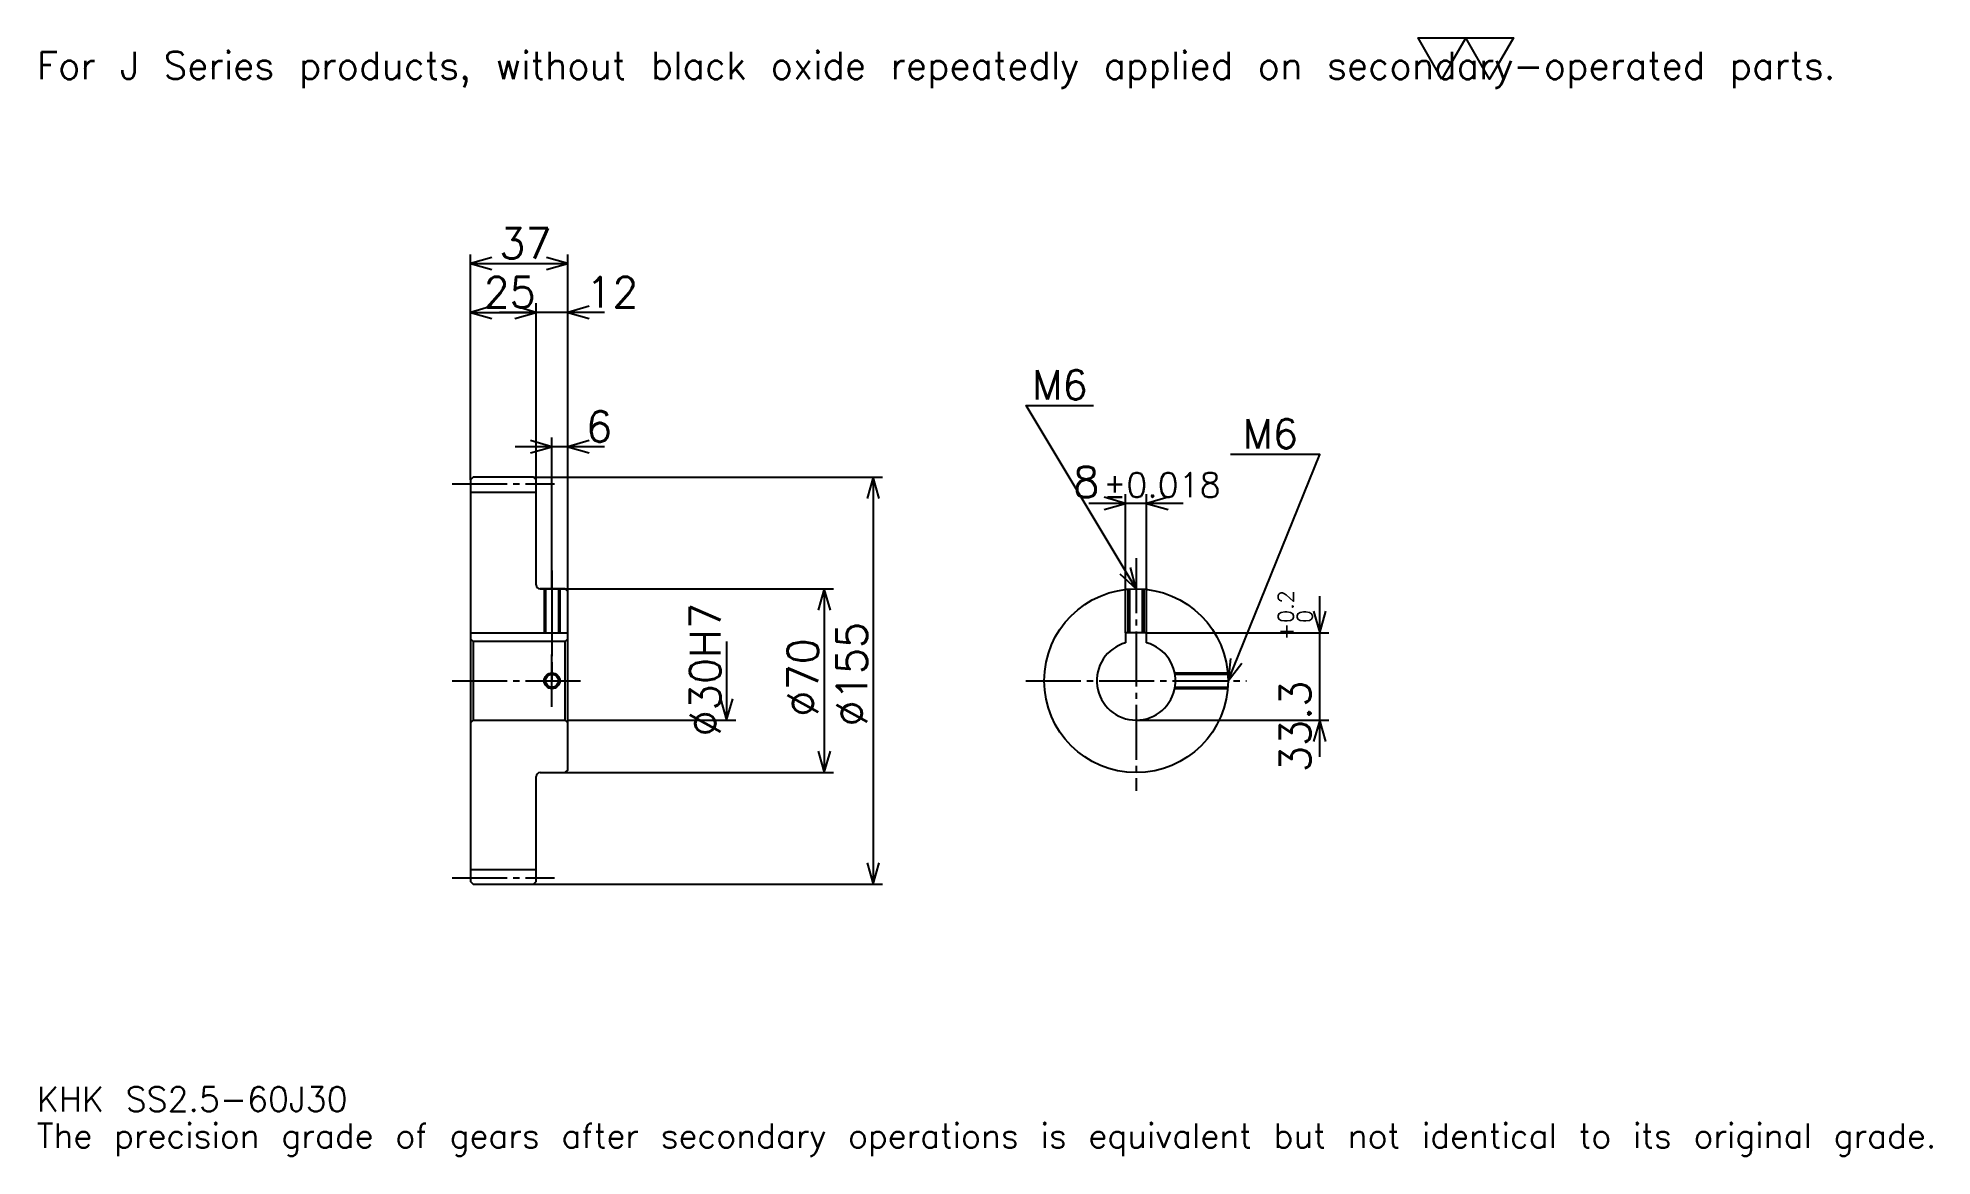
# Model space of a CAD drawing. Extents: x 24 to 745, y 9 to 434.
import ezdxf

# ---------------------------------------------------------------- set-up
doc = ezdxf.new("R2010")
doc.units = 0
doc.linetypes.add('DASHDOT', pattern=[27.913044, 20.934783, -2.326087, 2.326087, -2.326087])
doc.layers.get('0').update_dxf_attribs({"linetype": 'CONTINUOUS'})
doc.layers.add('DASHDOT', color=6, linetype='DASHDOT')
doc.styles.add('KANJI', font='TXT', dxfattribs={"bigfont": 'BIGFONT'})

msp = doc.modelspace()

# ---------------------------------------------------------------- linework, layer by layer
at = {"color": 5}
for p, q in [((188.413055, 267.07608), (188.413055, 351.978271)), ((188.413055, 348.489136), (225.413055, 348.489136)), ((225.413055, 267.07608), (225.413055, 351.978271)), ((213.413055, 267.07608), (213.413055, 333.369568)), ((188.413055, 329.880432), (213.413055, 329.880432)), ((239.369568, 329.880432), (199.456528, 329.880432)), ((219.413055, 267.07608), (219.413055, 282.195648)), ((239.369568, 278.706512), (205.456528, 278.706512)), ((188.413055, 266.07608), (188.413055, 267.07608)), ((212.413055, 267.07608), (225.413055, 267.07608)), ((213.413055, 266.07608), (213.413055, 267.07608)), ((219.413055, 224.57608), (219.413055, 267.07608)), ((219.413055, 224.57608), (219.413055, 267.07608)), ((225.413055, 267.07608), (345.206543, 267.07608)), ((225.413055, 223.57608), (225.413055, 267.07608)), ((341.717407, 267.07608), (341.717407, 112.07608)), ((437.847839, 207.876083), (437.847839, 260.630432)), ((445.847839, 207.876083), (445.847839, 260.630432)), ((459.804352, 257.141296), (423.891296, 257.141296)), ((214.913055, 224.57608), (225.413055, 224.57608)), ((225.413055, 224.57608), (326.597839, 224.57608)), ((323.108704, 224.57608), (323.108704, 154.57608)), ((511.739136, 160.619553), (511.739136, 221.832596)), ((285.891296, 204.57608), (285.891296, 174.57608)), ((445.847839, 207.876083), (515.228271, 207.876083)), ((225.413055, 174.57608), (289.380432, 174.57608)), ((441.847839, 174.57608), (515.228271, 174.57608)), ((214.913055, 154.57608), (225.413055, 154.57608)), ((225.413055, 154.57608), (326.597839, 154.57608)), ((212.413055, 112.07608), (225.413055, 112.07608)), ((225.413055, 112.07608), (345.206543, 112.07608))]:
    msp.add_line(p, q, dxfattribs=at)
at = {"color": 4}
for p, q in [((188.413055, 261.45108), (213.413055, 261.45108)), ((188.413055, 207.876083), (225.413055, 207.876083)), ((189.413055, 204.57608), (189.413055, 174.57608)), ((224.413055, 204.57608), (225.413055, 205.57608)), ((224.413055, 174.57608), (225.413055, 173.57608)), ((188.413055, 117.70108), (213.413055, 117.70108))]:
    msp.add_line(p, q, dxfattribs=at)
at = {"color": 7}
msp.add_lwpolyline([(558.260864, 418.695648), (549.189148, 434.419983), (585.476074, 434.419983), (576.404358, 418.695648), (567.332581, 434.419983), (558.260864, 418.695648)], dxfattribs=at)
at = {"color": 5}
for points in [[(196.554352, 350.815186), (188.413055, 348.489136), (196.554352, 346.163025)], [(217.271759, 346.163025), (225.413055, 348.489136), (217.271759, 350.815186)], [(196.554352, 332.206512), (188.413055, 329.880432), (196.554352, 327.554352)], [(205.271759, 327.554352), (213.413055, 329.880432), (205.271759, 332.206512)], [(205.271759, 327.554352), (213.413055, 329.880432), (205.271759, 332.206512)], [(233.554352, 332.206512), (225.413055, 329.880432), (233.554352, 327.554352)], [(441.847839, 224.57608), (399.978271, 294.358704), (425.565247, 294.358704)], [(211.271759, 276.380432), (219.413055, 278.706512), (211.271759, 281.032593)], [(233.554352, 281.032593), (225.413055, 278.706512), (233.554352, 276.380432)], [(476.847839, 189.57608), (511.739136, 275.75), (477.778259, 275.75)], [(344.043488, 258.934784), (341.717407, 267.07608), (339.391327, 258.934784)], [(429.706543, 254.815216), (437.847839, 257.141296), (429.706543, 259.467377)], [(453.989136, 259.467377), (445.847839, 257.141296), (453.989136, 254.815216)], [(435.664551, 230.360428), (441.847839, 224.57608), (439.653778, 232.753952)], [(325.434784, 216.434784), (323.108704, 224.57608), (320.782623, 216.434784)], [(509.413055, 216.01738), (511.739136, 207.876083), (514.065186, 216.01738)], [(477.747192, 197.99527), (476.847839, 189.57608), (482.059326, 196.249313)], [(283.565216, 182.717377), (285.891296, 174.57608), (288.217407, 182.717377)], [(514.065186, 166.434784), (511.739136, 174.57608), (509.413055, 166.434784)], [(320.782623, 162.717377), (323.108704, 154.57608), (325.434784, 162.717377)], [(339.391327, 120.217384), (341.717407, 112.07608), (344.043488, 120.217384)]]:
    msp.add_lwpolyline(points, dxfattribs=at)
at = {"color": 4}
for points in [[(213.413055, 226.07608), (213.413055, 266.07608), (212.413055, 267.07608), (189.413055, 267.07608), (188.413055, 266.07608), (188.413055, 173.57608)], [(214.913055, 154.57608), (224.413055, 154.57608), (225.413055, 155.57608), (225.413055, 223.57608), (224.413055, 224.57608), (214.913055, 224.57608)], [(216.413055, 224.57608), (216.413055, 207.876083)], [(216.953064, 224.57608), (216.953064, 207.876083)], [(221.873047, 224.57608), (221.873047, 207.876083)], [(222.413055, 224.57608), (222.413055, 207.876083)], [(438.847839, 207.876083), (438.847839, 224.447266)], [(439.387817, 207.876083), (439.387817, 224.489517)], [(444.307861, 207.876083), (444.307861, 224.489517)], [(444.847839, 207.876083), (444.847839, 224.447266)], [(188.413055, 173.57608), (189.413055, 174.57608), (224.413055, 174.57608), (224.413055, 204.57608), (189.413055, 204.57608), (188.413055, 205.57608)], [(445.847839, 204.032913), (445.847839, 207.876083), (437.847839, 207.876083), (437.847839, 204.032913)], [(456.544769, 192.57608), (476.719025, 192.57608)], [(456.644745, 192.036087), (476.761292, 192.036087)], [(456.544769, 186.57608), (476.719025, 186.57608)], [(456.644745, 187.116074), (476.761292, 187.116074)], [(188.413055, 173.57608), (188.413055, 113.07608), (189.413055, 112.07608), (212.413055, 112.07608), (213.413055, 113.07608), (213.413055, 153.07608)]]:
    msp.add_lwpolyline(points, dxfattribs=at)
for centre, radius in [((441.847839, 189.57608), 35), ((219.413055, 189.57608), 2.46)]:
    msp.add_circle(centre, radius, dxfattribs=at)
at = {"color": 7}
msp.add_circle((219.413055, 189.57608), 3, dxfattribs=at)
at = {"color": 4}
for centre, radius, start, end in [((214.913055, 226.07608), 1.5, 180, 270), ((441.847839, 189.57608), 15, 105.466010323, 74.533989677), ((214.913055, 153.07608), 1.5, 90, 180)]:
    msp.add_arc(centre, radius, start, end, dxfattribs=at)
at = {"layer": 'DASHDOT', "color": 7}
for p, q in [((181.434799, 264.57608), (220.391312, 264.57608)), ((441.847839, 236.206512), (441.847839, 147.597824)), ((219.413055, 224.57608), (219.413055, 189.57608)), ((181.434799, 189.57608), (232.391312, 189.57608)), ((399.869568, 189.57608), (483.826111, 189.57608)), ((181.434799, 114.57608), (220.391312, 114.57608))]:
    msp.add_line(p, q, dxfattribs=at)
for points in [[(219.413055, 231.554337), (219.413055, 200.897827)], [(219.413055, 179.597824), (219.413055, 199.554337)], [(209.434799, 189.57608), (229.391312, 189.57608)]]:
    msp.add_lwpolyline(points, dxfattribs=at)

# ---------------------------------------------------------------- texts
at = {"color": 7, "style": 'KANJI'}
for s, height, p in [('For J Series products, without black oxide repeatedly applied on secondary-operated parts.', 10.467391, (23.26087, 418.695648)), ('37', 11.630435, (199.353271, 350.349976)), ('25', 11.630435, (193.353271, 331.741302)), ('12', 11.630435, (232.391312, 331.741302)), ('M6', 11.165218, (402.304382, 296.684784)), ('6', 11.630435, (232.391312, 280.567383)), ('M6', 11.165218, (482.43042, 278.07608)), ('8', 11.630435, (417.840332, 259.467377)), ('%%p0.018', 9.304348, (429.353027, 259.467377)), ('KHK SS2.5-60J30', 9.304348, (23.26087, 25.586956)), ('The precision grade of gears after secondary operations is equivalent but not identical to its original grade.', 9.304348, (23.26087, 11.630435))]:
    msp.add_text(s, height=height, dxfattribs=at).set_placement(p)
for s, height, p in [('%%c30H7', 11.630435, (283.565216, 168.35054)), ('0.2', 5.815217, (501.736969, 211.587708)), ('%%c155', 11.630435, (339.391327, 172.130432)), ('+', 5.815217, (501.736969, 205.074661)), ('0', 5.815217, (508.947845, 211.587708)), ('%%c70', 11.630435, (320.782623, 175.910324)), ('33.3', 11.630435, (508.25, 154.733551))]:
    msp.add_text(s, height=height, rotation=90, dxfattribs=at).set_placement(p)

doc.saveas('drawing.dxf')
